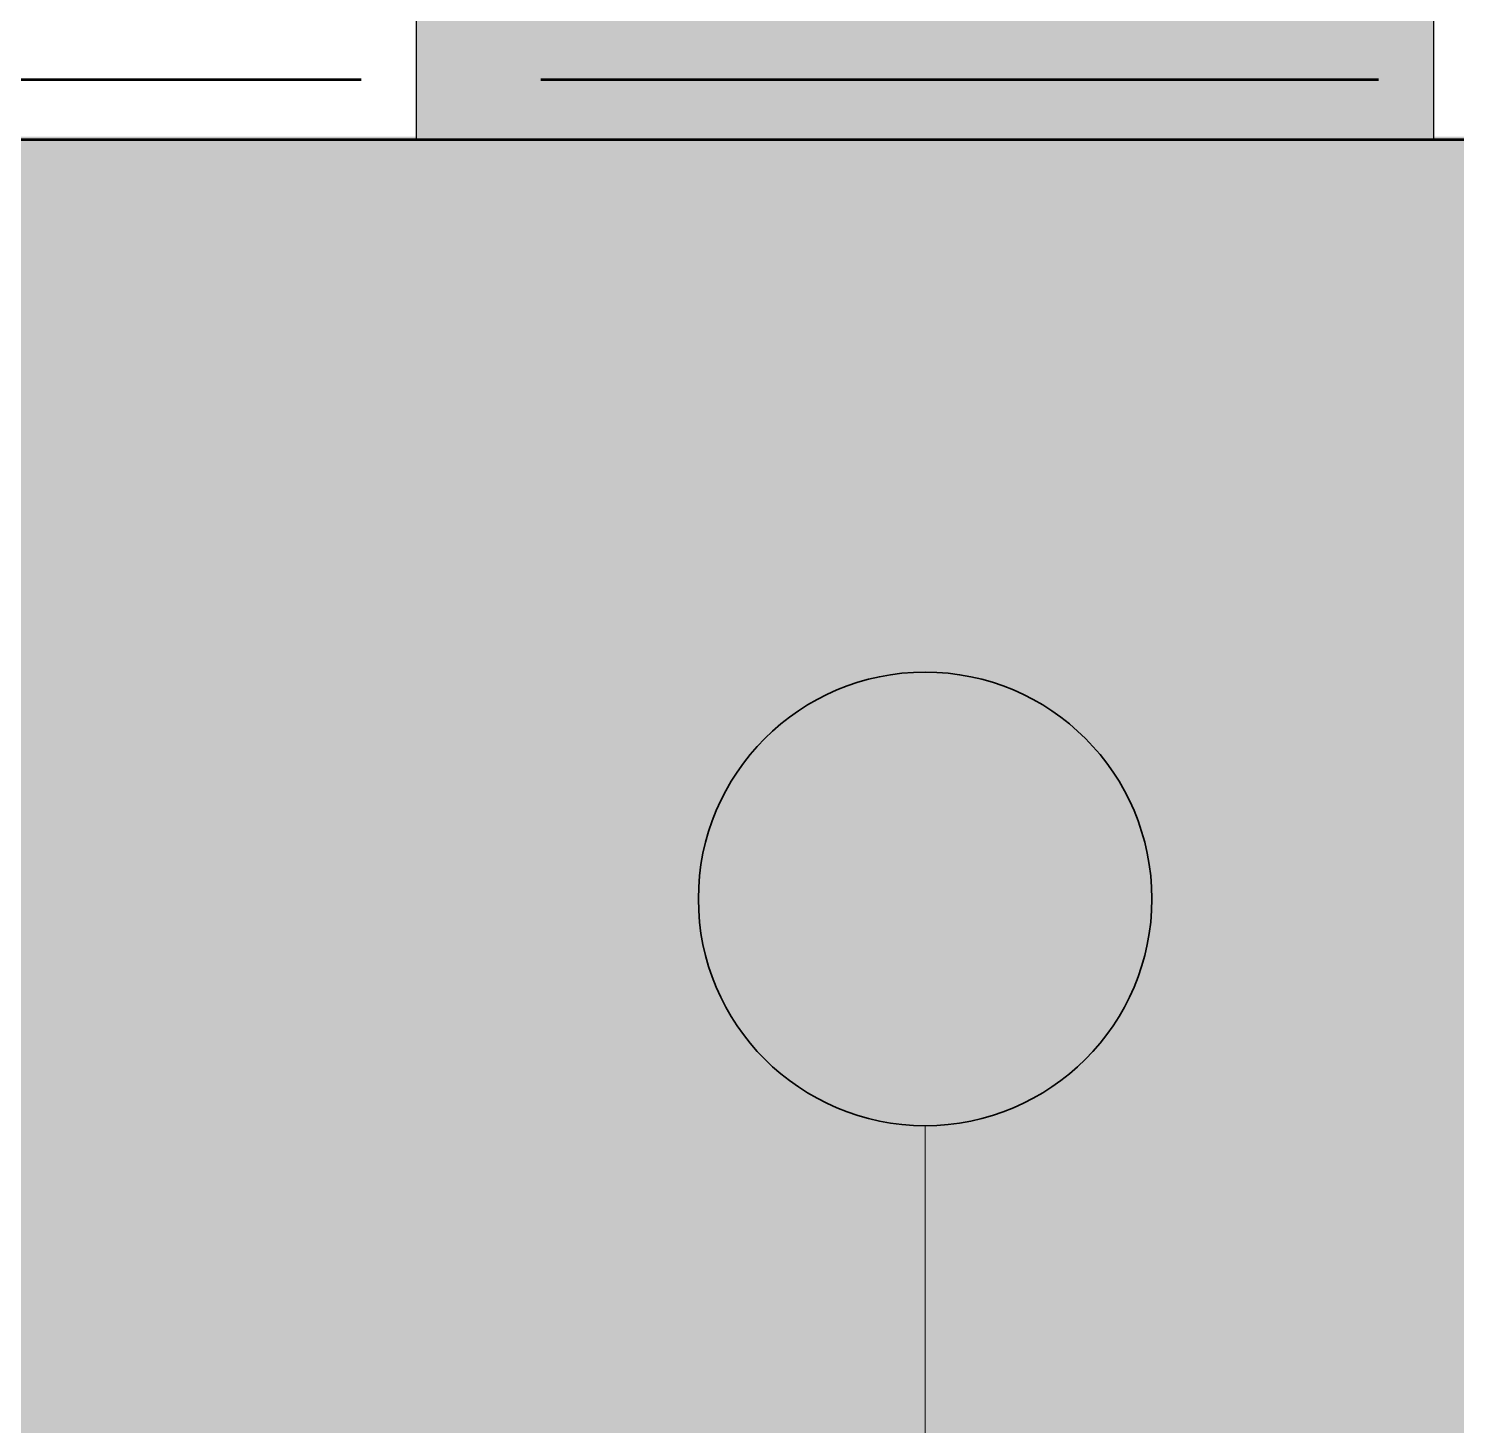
# Model space of a CAD drawing. Header units: millimetres. Extents: x -6738 to 17974, y -5396 to 4356.
# Drawn here: x 5793 to 6635, y 802 to 1625 of the extents above; entities that cross this region are included whole.
import ezdxf

# ---------------------------------------------------------------- set-up
doc = ezdxf.new("R2010")
doc.units = ezdxf.units.MM
doc.linetypes.add('DASH_494_106', pattern=[599.722222, 493.888889, -105.833333])
for name, color, linetype in [('ANNOTATIONS', 7, 'Continuous'), ('GEOFAB', 5, 'Continuous'), ('MANHOLES', 7, 'Continuous'), ('MODULE_ART', 7, 'Continuous'), ('PIPES', 7, 'Continuous'), ('TANK', 7, 'Continuous')]:
    doc.layers.add(name, color=color, linetype=linetype)

# ---------------------------------------------------------------- blocks, each defined once
blk = doc.blocks.new('atlancube_face')
at = {"true_color": 0x000000}
blk.add_solid([(-1.79, -1.79), (1151.79, -1.79), (-1.79, 781.79), (1151.79, 781.79)], dxfattribs=at)

msp = doc.modelspace()

# ---------------------------------------------------------------- hatches: boundary and pattern name
at = {"layer": 'PIPES', "true_color": 0xbfbfbf}
h = msp.add_hatch(color=7, dxfattribs=at)
h.dxf.hatch_style = 1
h.paths.add_polyline_path([(6188.26, 1112.5, 1), (6455.59, 1112.5, 1)])

# ---------------------------------------------------------------- linework, layer by layer
at = {"layer": 'ANNOTATIONS', "lineweight": 18, "true_color": 0xffffff}
msp.add_line((6321.92, 0), (6321.92, 978.83), dxfattribs=at)
at = {"layer": 'GEOFAB', "color": 5, "linetype": 'DASH_494_106', "lineweight": 53}
msp.add_lwpolyline([(-35.28, -35.28), (14985.28, -35.28), (14985.28, 1595.28), (-35.28, 1595.28)], close=True, dxfattribs=at)
at = {"layer": 'MANHOLES', "lineweight": 30}
msp.add_lwpolyline([(6021.92, 1560), (6621.92, 1560), (6621.92, 3000), (6021.92, 3000)], close=True, dxfattribs=at)
at = {"layer": 'MANHOLES', "true_color": 0xb8b8b8}
msp.add_solid([(6021.92, 1560), (6621.92, 1560), (6021.92, 3000), (6621.92, 3000)], dxfattribs=at)
at = {"layer": 'PIPES', "color": 5, "lineweight": 35}
msp.add_circle((6321.92, 1112.5), 133.67, dxfattribs=at)
at = {"layer": 'TANK', "lineweight": 53}
msp.add_lwpolyline([(0, 0), (14950, 0), (14950, 1560), (0, 1560)], close=True, dxfattribs=at)

# ---------------------------------------------------------------- block references
at = {"layer": 'MODULE_ART'}
msp.add_blockref('atlancube_face', (5750, 780), dxfattribs=at)

doc.saveas('drawing.dxf')
